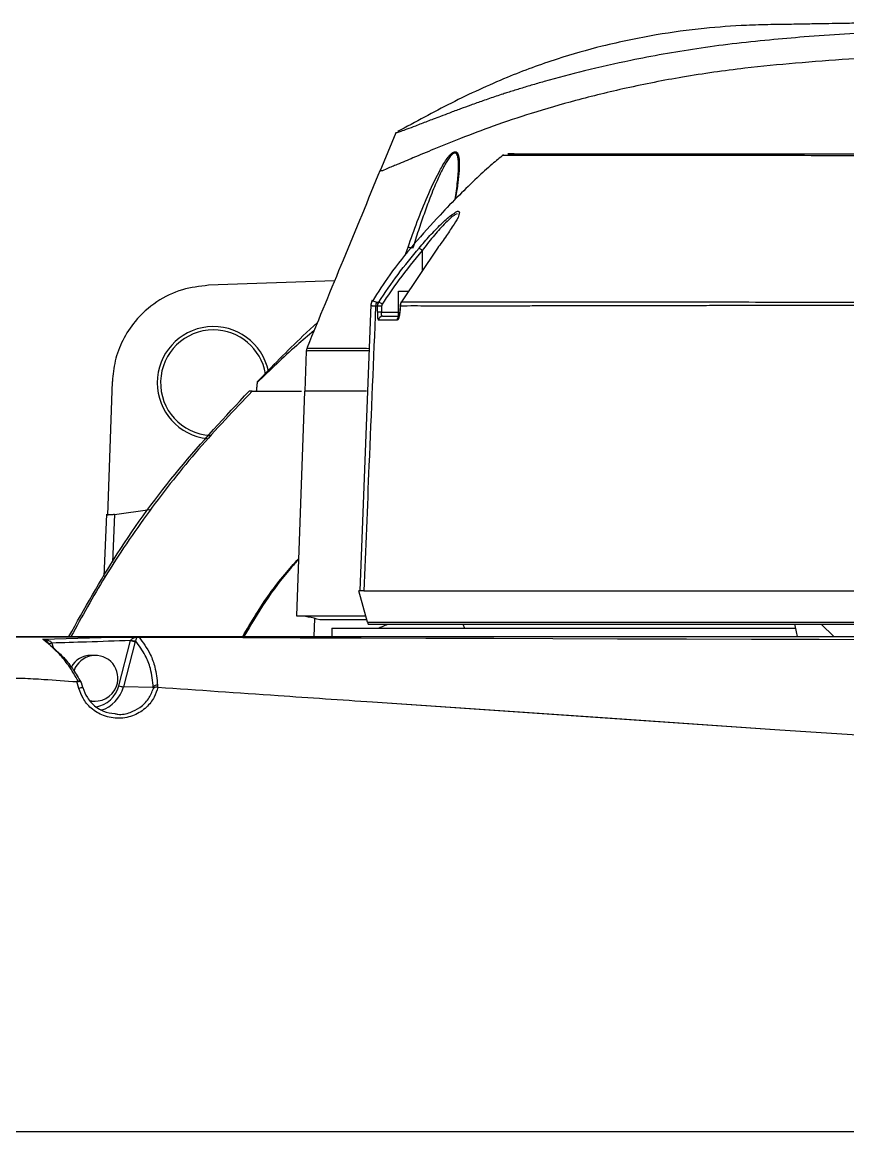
# Model space of a CAD drawing. Header units: millimetres. Extents: x -356 to 237, y 0 to 365.
# Drawn here: x 160.19 to 164.1, y 249.57 to 254.82 of the extents above; entities that cross this region are included whole.
import ezdxf

# ---------------------------------------------------------------- set-up
doc = ezdxf.new("R2010")
doc.units = ezdxf.units.MM

msp = doc.modelspace()

# ---------------------------------------------------------------- linework, layer by layer
at = {"color": 7, "linetype": 'Continuous', "lineweight": 25}
for p, q in [((161.9578, 254.2931), (161.8822, 254.1099)), ((163.4529, 254.1885), (163.3344, 254.1871)), ((162.1557, 253.7467), (161.9853, 253.493)), ((162.0035, 253.7137), (162.0163, 253.7512)), ((162.083, 253.7354), (162.083, 253.6384)), ((161.6685, 253.5919), (161.072, 253.571)), ((161.9713, 253.4249), (161.9713, 253.543)), ((161.9713, 253.543), (162.0178, 253.543)), ((161.8405, 253.4804), (161.7881, 252.1258)), ((161.8463, 253.5001), (161.8405, 253.4802)), ((161.849, 253.4952), (161.8471, 253.4963)), ((161.8904, 253.4439), (161.9713, 253.4439)), ((161.5875, 253.3956), (161.519, 253.3321)), ((161.9643, 253.406), (161.8767, 253.406)), ((161.8961, 253.4249), (161.9713, 253.4249)), ((161.5372, 253.2738), (161.5343, 253.2602)), ((161.5343, 253.2602), (161.5277, 253.0706)), ((160.5951, 252.4843), (160.6173, 253.1163)), ((161.2792, 253.0706), (161.2639, 253.0706)), ((161.2792, 253.0706), (161.2979, 253.0706)), ((161.2979, 253.0706), (161.5124, 253.0706)), ((161.5262, 253.0706), (161.489, 252.0074)), ((161.8191, 253.0706), (161.5262, 253.0706)), ((160.5894, 252.4883), (160.5775, 252.1932)), ((160.6266, 252.4866), (160.6175, 252.2614)), ((160.6266, 252.4866), (160.794, 252.5108)), ((161.807, 252.1257), (161.7842, 252.1257)), ((161.8238, 251.9777), (161.7842, 252.1257)), ((161.807, 252.1257), (164.3531, 252.1257)), ((161.5724, 251.9092), (161.5757, 251.9946)), ((161.8211, 251.9879), (161.5985, 251.9879)), ((161.8238, 251.9777), (167.4534, 251.9777)), ((161.8278, 251.9682), (167.4495, 251.9682)), ((164.0317, 251.9092), (163.9719, 251.9682)), ((159.9814, 251.9092), (160.6191, 251.907)), ((159.9814, 251.9092), (166.3472, 251.9092)), ((160.2886, 251.897), (160.6191, 251.907)), ((160.6191, 251.907), (160.7238, 251.9069)), ((161.6564, 251.9485), (161.6564, 251.9092)), ((161.6564, 251.9485), (163.8506, 251.9485)), ((160.3305, 251.8799), (160.3311, 251.8787)), ((160.3311, 251.8787), (160.3368, 251.857)), ((160.6472, 251.6766), (160.7037, 251.8904)), ((160.7258, 251.8853), (160.6693, 251.6715)), ((160.5363, 251.8206), (160.5158, 251.8206)), ((160.4583, 251.664), (160.4494, 251.6961)), ((160.4772, 251.6685), (160.4712, 251.6904)), ((160.4772, 251.6685), (160.477, 251.6684)), ((160.8108, 251.6681), (160.6693, 251.6715)), ((160.5158, 251.604), (160.5363, 251.604)), ((161.8488, 251.6002), (163.7515, 251.4702)), ((163.7515, 251.4702), (164.1669, 251.4423)), ((164.1662, 249.5666), (157.1583, 249.5666))]:
    msp.add_line(p, q, dxfattribs=at)
at = {"color": 7, "linetype": 'Continuous', "lineweight": 25, "flags": 128}
for points in [[(161.984, 253.4922), (161.9844, 253.4927), (161.9853, 253.493)], [(161.8714, 253.444), (161.8719, 253.46), (161.8724, 253.4726)], [(161.9781, 253.444), (161.9773, 253.4441), (161.9771, 253.4441), (161.9774, 253.4442)], [(161.9794, 253.4731), (161.9787, 253.4568), (161.9781, 253.444)], [(161.9794, 253.4731), (161.9786, 253.4732), (161.9784, 253.4733)], [(162.2763, 251.9682), (162.2835, 251.9499), (162.284, 251.9485)], [(160.7433, 251.9066), (160.9803, 251.9059), (161.2345, 251.905), (161.5058, 251.9042), (161.7943, 251.9032), (162.1, 251.9023), (162.4229, 251.9012), (162.7023, 251.9003), (163.0076, 251.8994), (163.3339, 251.8983), (163.6423, 251.8974), (163.9624, 251.8964), (164.2693, 251.8955)], [(161.8488, 251.6002), (162.9143, 251.5274), (163.7515, 251.4702)]]:
    msp.add_lwpolyline(points, dxfattribs=at)
at = {"color": 7, "linetype": 'Continuous', "lineweight": 25}
for centre, radius, start, end in [((162.0027, 253.6676), 0.0847, 70.9137, 80.7442), ((161.7911, 253.3937), 0.4494, 49.4907, 51.8821), ((161.9025, 253.4711), 0.0397, 148.5921, 177.8345), ((161.713, 253.1996), 0.3357, 57.3094, 60.5178), ((161.8802, 253.2484), 0.1958, 87.0039, 92.5719), ((161.8811, 253.2773), 0.1955, 87.0012, 92.5744), ((161.0953, 253.11), 0.2658, 11.8615, 179.9992), ((161.8962, 253.4054), 0.0195, 90.4271, 178.2667), ((161.984, 253.4055), 0.0197, 118.5121, 178.5086), ((161.0953, 253.11), 0.25, 89.9991, 266.3004), ((161.0953, 253.11), 0.25, 9.7964, 89.9994), ((161.0953, 253.1099), 0.2657, 179.9982, 263.7185), ((161.4756, 251.614), 0.3936, 71.8039, 88.042), ((161.8615, 251.9878), 0.039, 194.932, 210.0703), ((160.2589, 252.1272), 0.2575, 282.5808, 286.1436), ((160.3507, 251.7896), 0.0913, 102.4348, 112.6825), ((160.7569, 252.0708), 0.1881, 253.562, 260.4719), ((160.7239, 251.949), 0.0596, 251.3607, 272.821), ((160.5161, 251.7143), 0.1063, 90.1455, 151.9274), ((160.5367, 251.7133), 0.1068, 339.1752, 160.2572), ((160.4978, 251.5413), 0.1289, 99.1807, 107.8622), ((160.5362, 251.7104), 0.1063, 255.5836, 340.7017), ((160.5149, 251.7108), 0.1367, 279.9287, 345.5166), ((160.5179, 251.7106), 0.1564, 286.8769, 345.4955), ((160.7004, 251.8565), 0.1876, 253.5494, 260.4738)]:
    msp.add_arc(centre, radius, start, end, dxfattribs=at)
for points, knots in [([(164.6386, 254.8158), (164.5668, 254.8155), (164.4375, 254.8151), (164.2702, 254.813), (164.1472, 254.811), (164.0608, 254.8095), (163.9878, 254.8083), (163.9136, 254.807), (163.8273, 254.8055), (163.7274, 254.8042), (163.5893, 254.8007), (163.4082, 254.7873), (163.18, 254.7566), (162.9476, 254.7081), (162.7118, 254.6408), (162.4723, 254.5528), (162.2206, 254.4364), (162.0514, 254.344), (161.9671, 254.2979)], [0, 0, 0, 0, 0.077966, 0.14036, 0.18156, 0.211508, 0.234188, 0.2608, 0.292025, 0.327849, 0.369295, 0.441965, 0.524789, 0.619107, 0.699337, 0.790748, 0.89579, 1, 1, 1, 1]), ([(164.6386, 254.7779), (164.5826, 254.7776), (164.4646, 254.7769), (164.279, 254.7709), (164.0857, 254.7607), (163.8996, 254.747), (163.7223, 254.7314), (163.5529, 254.7142), (163.3851, 254.6914), (163.2253, 254.6652), (163.0477, 254.631), (162.8595, 254.5886), (162.713, 254.5499), (162.6296, 254.5261), (162.6, 254.5174), (162.571, 254.5088), (162.5428, 254.5002), (162.5154, 254.4916), (162.4898, 254.4835), (162.4625, 254.4748), (162.4231, 254.4619), (162.3723, 254.4445), (162.316, 254.4245), (162.2634, 254.4051), (162.2156, 254.3873), (162.1727, 254.3711), (162.1375, 254.3577), (162.098, 254.3426), (162.0561, 254.3266), (162.0145, 254.3103), (161.9851, 254.3003), (161.968, 254.293), (161.9597, 254.2922), (161.9577, 254.292)], [0, 0, 0, 0, 0.0612745, 0.1290113, 0.2031389, 0.2729444, 0.3330269, 0.3977975, 0.4591709, 0.5181321, 0.5749394, 0.6569806, 0.7290239, 0.740563, 0.7518358, 0.7628451, 0.7735867, 0.7840673, 0.7942892, 0.8029301, 0.8154672, 0.8395705, 0.8616968, 0.8807547, 0.9009061, 0.9175076, 0.9308857, 0.94204, 0.9638452, 0.9799428, 0.9908339, 0.9978838, 1, 1, 1, 1]), ([(164.6386, 254.6583), (164.5472, 254.6574), (164.3682, 254.6555), (164.1053, 254.6419), (163.8539, 254.6227), (163.5913, 254.5976), (163.3236, 254.5597), (163.0565, 254.5072), (162.8178, 254.4491), (162.6079, 254.3882), (162.4266, 254.3275), (162.2735, 254.2694), (162.1477, 254.2183), (162.0479, 254.1775), (161.9739, 254.1447), (161.9232, 254.127), (161.897, 254.112), (161.8861, 254.1121), (161.8846, 254.1121)], [0, 0, 0, 0, 0.096895, 0.189729, 0.278921, 0.364104, 0.469256, 0.565394, 0.65247, 0.729506, 0.796988, 0.85505, 0.902997, 0.940924, 0.969376, 0.988429, 0.998494, 1, 1, 1, 1]), ([(162.4682, 254.1886), (162.4502, 254.174), (162.4071, 254.1393), (162.3378, 254.0752), (162.2553, 253.9952), (162.1547, 253.8911), (162.0435, 253.7662), (161.9338, 253.6319), (161.874, 253.538), (161.8474, 253.4961)], [0, 0, 0, 0, 0.074272, 0.177648, 0.303142, 0.443751, 0.642823, 0.840427, 1, 1, 1, 1]), ([(162.0163, 253.7512), (162.0305, 253.7917), (162.059, 253.8725), (162.1071, 253.9915), (162.1515, 254.0877), (162.1873, 254.1511), (162.2094, 254.1819), (162.2236, 254.197), (162.2357, 254.2033), (162.2442, 254.2028), (162.2501, 254.197), (162.2587, 254.1774), (162.2594, 254.1387), (162.2561, 254.0851), (162.2493, 254.0301), (162.2424, 253.9941), (162.2392, 253.9775)], [0, 0, 0, 0, 0.172846, 0.345102, 0.516839, 0.599377, 0.637601, 0.669725, 0.681839, 0.6915, 0.701485, 0.713524, 0.777332, 0.852538, 0.931752, 1, 1, 1, 1]), ([(162.2554, 254.1307), (162.2554, 254.131), (162.2559, 254.1409), (162.2552, 254.1576), (162.2528, 254.1775), (162.2486, 254.1897), (162.2431, 254.1964), (162.235, 254.1972), (162.2256, 254.1915), (162.2144, 254.1794), (162.2029, 254.1625), (162.1912, 254.1428), (162.18, 254.1216), (162.1671, 254.0954), (162.1526, 254.0635), (162.1364, 254.0251), (162.1156, 253.9729), (162.0915, 253.9075), (162.0642, 253.8282), (162.0471, 253.7734), (162.0382, 253.7449)], [0, 0, 0, 0, 0.00169, 0.051812, 0.087781, 0.106196, 0.119162, 0.130523, 0.145402, 0.174549, 0.216763, 0.252481, 0.294315, 0.342291, 0.405439, 0.478208, 0.56057, 0.69955, 0.843506, 1, 1, 1, 1]), ([(162.4633, 254.1844), (162.463, 254.1844), (162.4622, 254.1844), (162.4631, 254.1844), (162.4637, 254.1844)], [0, 0, 0, 0, 0.380076, 1, 1, 1, 1]), ([(164.6386, 254.1817), (164.5496, 254.1821), (164.374, 254.1828), (164.1146, 254.1838), (163.8646, 254.1845), (163.6271, 254.185), (163.4053, 254.1854), (163.2019, 254.1856), (163.0193, 254.1856), (162.8599, 254.1856), (162.7259, 254.1854), (162.6189, 254.1852), (162.5404, 254.1849), (162.4917, 254.1848), (162.4693, 254.1845), (162.4633, 254.1844)], [0, 0, 0, 0, 0.1228285, 0.2420841, 0.3577968, 0.4675936, 0.5695631, 0.6637441, 0.748113, 0.8213712, 0.8834796, 0.9329154, 0.9690139, 0.9917019, 1, 1, 1, 1]), ([(162.518, 254.1926), (162.5095, 254.1926), (162.5006, 254.1926), (162.478, 254.1926), (162.5652, 254.1926), (162.6062, 254.1926), (162.7372, 254.1926), (162.8794, 254.1926), (163.064, 254.1926), (163.2748, 254.1926), (163.513, 254.1926), (163.7732, 254.1926), (164.0511, 254.1926), (164.3425, 254.1926), (164.5403, 254.1926), (164.6408, 254.1926)], [0, 0, 0, 0, 0.011882, 0.01246, 0.030004, 0.065267, 0.117751, 0.186928, 0.270657, 0.368782, 0.478583, 0.598429, 0.727476, 0.861502, 1, 1, 1, 1]), ([(161.8849, 254.1164), (161.8263, 253.9745), (161.7109, 253.6948), (161.5956, 253.4152), (161.5388, 253.2774)], [0, 0, 0, 0, 0.507473, 1, 1, 1, 1]), ([(162.2389, 253.9772), (162.2411, 253.9906), (162.2455, 254.0189), (162.2506, 254.06), (162.2542, 254.0977), (162.255, 254.1205), (162.2554, 254.1307)], [0, 0, 0, 0, 0.264745, 0.556609, 0.803641, 1, 1, 1, 1]), ([(162.0685, 253.7473), (162.0855, 253.7671), (162.1189, 253.806), (162.1697, 253.8574), (162.2099, 253.8964), (162.2377, 253.9138), (162.2511, 253.9244), (162.2602, 253.9183), (162.259, 253.9149), (162.2587, 253.9139)], [0, 0, 0, 0, 0.293741, 0.576523, 0.819954, 0.908794, 0.962162, 0.988318, 1, 1, 1, 1]), ([(162.2483, 253.9085), (162.2435, 253.9065), (162.2308, 253.9013), (162.2114, 253.883), (162.1773, 253.8504), (162.1332, 253.8001), (162.1, 253.7573), (162.083, 253.7354)], [0, 0, 0, 0, 0.064161, 0.170871, 0.325549, 0.654938, 1, 1, 1, 1]), ([(162.2587, 253.9139), (162.2581, 253.9105), (162.2547, 253.8911), (162.2306, 253.8559), (162.1977, 253.8036), (162.1702, 253.7664), (162.1557, 253.7467)], [0, 0, 0, 0, 0.05232, 0.298441, 0.628721, 1, 1, 1, 1]), ([(161.8782, 253.4919), (161.9079, 253.5361), (161.9671, 253.6244), (162.0347, 253.7064), (162.0685, 253.7473)], [0, 0, 0, 0, 0.501015, 1, 1, 1, 1]), ([(162.083, 253.7354), (162.0455, 253.6898), (161.9784, 253.6085), (161.92, 253.5208), (161.8943, 253.4822)], [0, 0, 0, 0, 0.559938, 1, 1, 1, 1]), ([(161.072, 253.571), (161.0302, 253.5663), (160.9438, 253.5565), (160.8227, 253.4969), (160.7273, 253.4116), (160.6638, 253.3132), (160.6268, 253.2159), (160.6204, 253.1489), (160.6173, 253.1163)], [0, 0, 0, 0, 0.1776564, 0.3674424, 0.5625873, 0.7146952, 0.8614908, 1, 1, 1, 1]), ([(161.8471, 253.4963), (161.847, 253.4963), (161.8403, 253.5), (161.8546, 253.4958), (161.8686, 253.4918)], [0, 0, 0, 0, 0.014676, 1, 1, 1, 1]), ([(161.8628, 253.4726), (161.8559, 253.4718), (161.8464, 253.4706), (161.8425, 253.4783), (161.8414, 253.4804)], [0, 0, 0, 0, 0.730491, 1, 1, 1, 1]), ([(161.8686, 253.4918), (161.8703, 253.4918), (161.8736, 253.4918), (161.8768, 253.4919), (161.8782, 253.4919)], [0, 0, 0, 0, 0.5419841, 1, 1, 1, 1]), ([(161.8724, 253.4726), (161.8727, 253.476), (161.8734, 253.4828), (161.8766, 253.4888), (161.8782, 253.4919)], [0, 0, 0, 0, 0.499004, 1, 1, 1, 1]), ([(161.8943, 253.4822), (161.8934, 253.4805), (161.8918, 253.4774), (161.8915, 253.474), (161.8914, 253.4725)], [0, 0, 0, 0, 0.559342, 1, 1, 1, 1]), ([(161.984, 253.4922), (161.9825, 253.4892), (161.9795, 253.4833), (161.9788, 253.4766), (161.9784, 253.4733)], [0, 0, 0, 0, 0.497769, 1, 1, 1, 1]), ([(161.9853, 253.493), (161.9837, 253.4899), (161.9805, 253.4837), (161.9798, 253.4767), (161.9794, 253.4731)], [0, 0, 0, 0, 0.495777, 1, 1, 1, 1]), ([(161.9853, 253.493), (162.0182, 253.4932), (162.0925, 253.4934), (162.2156, 253.4932), (162.3615, 253.493), (162.5291, 253.4931), (162.7171, 253.493), (162.9233, 253.4925), (163.1456, 253.4925), (163.3825, 253.4925), (163.6316, 253.4922), (163.8901, 253.4916), (164.1558, 253.4911), (164.3352, 253.4908), (164.426, 253.4907)], [0, 0, 0, 0, 0.040474, 0.091306, 0.151244, 0.219882, 0.297292, 0.382267, 0.473357, 0.570555, 0.673452, 0.779518, 0.888369, 1, 1, 1, 1]), ([(161.8628, 253.4726), (161.8523, 253.2212), (161.8336, 252.7722), (161.8151, 252.3233), (161.807, 252.1257)], [0, 0, 0, 0, 0.559993, 1, 1, 1, 1]), ([(161.8724, 253.4726), (161.8705, 253.4726), (161.8673, 253.4726), (161.8642, 253.4726), (161.8628, 253.4726)], [0, 0, 0, 0, 0.57874, 1, 1, 1, 1]), ([(161.8714, 253.444), (161.8713, 253.439), (161.8711, 253.43), (161.8723, 253.4185), (161.8729, 253.4098), (161.8758, 253.4069), (161.8767, 253.406)], [0, 0, 0, 0, 0.3761161, 0.6918505, 0.9035131, 1, 1, 1, 1]), ([(161.8961, 253.4249), (161.895, 253.4254), (161.8927, 253.4264), (161.8915, 253.43), (161.8908, 253.4334), (161.8904, 253.4367), (161.8902, 253.4402), (161.8904, 253.4427), (161.8904, 253.4439)], [0, 0, 0, 0, 0.153694, 0.353457, 0.495376, 0.653637, 0.823831, 1, 1, 1, 1]), ([(161.8914, 253.4725), (161.8912, 253.4672), (161.8909, 253.4576), (161.8906, 253.4481), (161.8904, 253.4439)], [0, 0, 0, 0, 0.559952, 1, 1, 1, 1]), ([(161.9643, 253.406), (161.9661, 253.4069), (161.9713, 253.4097), (161.9743, 253.4198), (161.9772, 253.4313), (161.9778, 253.4396), (161.9781, 253.444)], [0, 0, 0, 0, 0.140116, 0.410624, 0.688018, 1, 1, 1, 1]), ([(161.9771, 253.4441), (161.9769, 253.4417), (161.9767, 253.4372), (161.9757, 253.4314), (161.9751, 253.4271), (161.9742, 253.4245), (161.9744, 253.4233), (161.9744, 253.4229)], [0, 0, 0, 0, 0.341579, 0.622479, 0.82696, 0.950351, 1, 1, 1, 1]), ([(161.9787, 253.4733), (161.9785, 253.4689), (161.978, 253.4592), (161.9776, 253.4495), (161.9774, 253.4442)], [0, 0, 0, 0, 0.452219, 1, 1, 1, 1]), ([(164.4257, 253.4767), (164.3733, 253.4766), (164.2716, 253.4764), (164.1239, 253.4761), (163.986, 253.4758), (163.8578, 253.4756), (163.7393, 253.4754), (163.6363, 253.4752), (163.5387, 253.475), (163.4369, 253.4748), (163.3191, 253.4745), (163.1985, 253.4741), (163.0876, 253.4738), (162.9951, 253.4736), (162.9091, 253.4734), (162.8244, 253.4733), (162.7363, 253.4733), (162.648, 253.4732), (162.5566, 253.4732), (162.4754, 253.473), (162.4056, 253.4728), (162.338, 253.4728), (162.261, 253.4729), (162.1809, 253.473), (162.11, 253.4732), (162.0446, 253.4732), (162.0015, 253.4732), (161.9794, 253.4731)], [0, 0, 0, 0, 0.064286, 0.124681, 0.181097, 0.233503, 0.281907, 0.326351, 0.359826, 0.401615, 0.45117, 0.504286, 0.549559, 0.587185, 0.617644, 0.655001, 0.69105, 0.725721, 0.763324, 0.803095, 0.825377, 0.848821, 0.885994, 0.919814, 0.947107, 0.972903, 1, 1, 1, 1]), ([(161.5712, 253.3561), (161.5437, 253.3331), (161.4508, 253.2554), (161.3638, 253.1709), (161.3025, 253.1115)], [0, 0, 0, 0, 0.295584, 1, 1, 1, 1]), ([(161.519, 253.3321), (161.4819, 253.296), (161.4086, 253.2247), (161.3378, 253.1511), (161.3028, 253.1149)], [0, 0, 0, 0, 0.507149, 1, 1, 1, 1]), ([(161.541, 253.2739), (161.5404, 253.2739), (161.5295, 253.2737), (161.598, 253.2741), (161.6318, 253.2741), (161.7334, 253.2737), (161.7984, 253.2731), (161.8325, 253.2729)], [0, 0, 0, 0, 0.006267, 0.103594, 0.317332, 0.641758, 1, 1, 1, 1]), ([(161.832, 253.2612), (161.807, 253.2612), (161.7586, 253.2613), (161.7051, 253.2613), (161.6721, 253.2613), (161.6585, 253.2613), (161.6461, 253.2612), (161.6348, 253.2612), (161.6245, 253.2612), (161.6035, 253.261), (161.5779, 253.2608), (161.5519, 253.2605), (161.5395, 253.2604), (161.5351, 253.2602), (161.5343, 253.2602)], [0, 0, 0, 0, 0.251745, 0.488356, 0.538453, 0.584199, 0.625846, 0.663711, 0.697981, 0.728973, 0.875516, 0.955916, 0.991483, 1, 1, 1, 1]), ([(161.3028, 253.1149), (161.3028, 253.1142), (161.3026, 253.1131), (161.3025, 253.112), (161.3025, 253.1115)], [0, 0, 0, 0, 0.558207, 1, 1, 1, 1]), ([(160.411, 251.9092), (160.485, 252.0412), (160.6399, 252.3177), (160.9258, 252.7077), (161.1514, 252.9497), (161.2642, 253.0706)], [0, 0, 0, 0, 0.313825, 0.657269, 1, 1, 1, 1]), ([(161.2792, 253.0706), (161.1929, 252.9802), (161.0204, 252.7996), (160.7888, 252.504), (160.5858, 252.2084), (160.4733, 252.0038), (160.4213, 251.9092)], [0, 0, 0, 0, 0.2584883, 0.5168593, 0.7765901, 1, 1, 1, 1]), ([(161.3025, 253.1115), (161.3017, 253.1046), (161.3001, 253.091), (161.2986, 253.0774), (161.2979, 253.0706)], [0, 0, 0, 0, 0.500378, 1, 1, 1, 1]), ([(160.6266, 252.4866), (160.6239, 252.4864), (160.6188, 252.486), (160.6097, 252.4853), (160.6007, 252.4847), (160.5935, 252.4842), (160.5902, 252.484), (160.5894, 252.4839), (160.5893, 252.4839)], [0, 0, 0, 0, 0.212862, 0.410538, 0.734441, 0.940036, 0.991178, 1, 1, 1, 1]), ([(161.2338, 251.9092), (161.254, 251.944), (161.3134, 252.0465), (161.4015, 252.1708), (161.4762, 252.2533), (161.4985, 252.2778)], [0, 0, 0, 0, 0.265875, 0.781387, 1, 1, 1, 1]), ([(161.4984, 252.2746), (161.4854, 252.2604), (161.4284, 252.198), (161.3389, 252.0775), (161.2728, 251.9652), (161.2399, 251.9092)], [0, 0, 0, 0, 0.128574, 0.565293, 1, 1, 1, 1]), ([(161.489, 252.0074), (161.489, 252.0074), (161.489, 252.0074), (161.489, 252.0074), (161.4891, 252.0074)], [0, 0, 0, 0, 0.326632, 1, 1, 1, 1]), ([(161.4891, 252.0074), (161.497, 252.0073), (161.5266, 252.0073), (161.5894, 252.0073), (161.6872, 252.0072), (161.7666, 252.0072), (161.8128, 252.0072), (161.816, 252.0072)], [0, 0, 0, 0, 0.0730777, 0.2712917, 0.5765521, 0.9708551, 1, 1, 1, 1]), ([(161.8744, 251.9485), (161.8813, 251.9516), (161.8967, 251.9585), (161.9123, 251.9648), (161.9209, 251.9682)], [0, 0, 0, 0, 0.451999, 1, 1, 1, 1]), ([(163.8591, 251.9092), (163.8574, 251.9194), (163.8542, 251.9393), (163.849, 251.9588), (163.8466, 251.9682)], [0, 0, 0, 0, 0.513921, 1, 1, 1, 1]), ([(160.7048, 251.8925), (160.7058, 251.8941), (160.708, 251.8973), (160.7143, 251.9025), (160.72, 251.9051), (160.7238, 251.9069)], [0, 0, 0, 0, 0.230769, 0.479386, 1, 1, 1, 1]), ([(160.7238, 251.9069), (160.7251, 251.9069), (160.7274, 251.9069), (160.7305, 251.9069), (160.733, 251.9068), (160.7344, 251.9068), (160.735, 251.9068)], [0, 0, 0, 0, 0.337499, 0.617221, 0.837488, 1, 1, 1, 1]), ([(160.735, 251.9068), (160.7333, 251.9044), (160.7306, 251.9007), (160.7281, 251.8947), (160.7272, 251.8913), (160.7268, 251.8895)], [0, 0, 0, 0, 0.450012, 0.715071, 1, 1, 1, 1]), ([(160.735, 251.9068), (160.7365, 251.9068), (160.7386, 251.9067), (160.7411, 251.9067), (160.7424, 251.9066), (160.743, 251.9066), (160.7433, 251.9066)], [0, 0, 0, 0, 0.523774, 0.768664, 0.886025, 1, 1, 1, 1]), ([(160.7433, 251.9066), (160.7526, 251.8939), (160.7719, 251.8674), (160.8002, 251.8216), (160.8228, 251.7583), (160.8277, 251.7088), (160.8306, 251.6802)], [0, 0, 0, 0, 0.191768, 0.397871, 0.651608, 1, 1, 1, 1]), ([(160.4565, 251.6963), (160.4414, 251.7226), (160.415, 251.7684), (160.3703, 251.824), (160.3281, 251.8634), (160.3014, 251.8861), (160.2886, 251.897)], [0, 0, 0, 0, 0.344206, 0.601208, 0.808284, 1, 1, 1, 1]), ([(160.3151, 251.8761), (160.3145, 251.8774), (160.3134, 251.8802), (160.3099, 251.8851), (160.3024, 251.8922), (160.294, 251.8951), (160.2886, 251.897)], [0, 0, 0, 0, 0.126562, 0.256003, 0.512551, 1, 1, 1, 1]), ([(160.2886, 251.897), (160.297, 251.896), (160.3092, 251.8946), (160.322, 251.8885), (160.3277, 251.884), (160.3296, 251.8813), (160.3305, 251.8799)], [0, 0, 0, 0, 0.536799, 0.785865, 0.898804, 1, 1, 1, 1]), ([(160.3151, 251.8761), (160.3285, 251.8645), (160.357, 251.8401), (160.3975, 251.7998), (160.4351, 251.7504), (160.4564, 251.714), (160.4678, 251.6946)], [0, 0, 0, 0, 0.222768, 0.471266, 0.716449, 1, 1, 1, 1]), ([(160.7037, 251.8904), (160.6341, 251.8881), (160.5099, 251.8839), (160.3857, 251.8803), (160.3311, 251.8787)], [0, 0, 0, 0, 0.5599957, 1, 1, 1, 1]), ([(160.7037, 251.8904), (160.7039, 251.8908), (160.7043, 251.8915), (160.7046, 251.8922), (160.7048, 251.8925)], [0, 0, 0, 0, 0.562968, 1, 1, 1, 1]), ([(160.7268, 251.8895), (160.7266, 251.8887), (160.7263, 251.8873), (160.7259, 251.8859), (160.7258, 251.8853)], [0, 0, 0, 0, 0.559713, 1, 1, 1, 1]), ([(160.8108, 251.6681), (160.8078, 251.6987), (160.8027, 251.751), (160.7726, 251.8265), (160.7433, 251.8668), (160.7268, 251.8895)], [0, 0, 0, 0, 0.380774, 0.652521, 1, 1, 1, 1]), ([(160.0922, 251.712), (160.1256, 251.7125), (160.1924, 251.7136), (160.3114, 251.7059), (160.397, 251.6998), (160.4494, 251.6961)], [0, 0, 0, 0, 0.2800567, 0.5599383, 1, 1, 1, 1]), ([(160.4494, 251.6961), (160.4506, 251.6961), (160.453, 251.696), (160.4554, 251.6962), (160.4565, 251.6963)], [0, 0, 0, 0, 0.521029, 1, 1, 1, 1]), ([(160.4714, 251.6888), (160.4711, 251.6902), (160.4706, 251.6927), (160.467, 251.6955), (160.4622, 251.6967), (160.4585, 251.6964), (160.4565, 251.6963)], [0, 0, 0, 0, 0.224919, 0.404441, 0.68672, 1, 1, 1, 1]), ([(160.8326, 251.6697), (160.8275, 251.6536), (160.8163, 251.6183), (160.7784, 251.5706), (160.721, 251.5331), (160.6486, 251.5181), (160.5757, 251.5309), (160.5168, 251.5666), (160.4768, 251.6131), (160.4641, 251.648), (160.4583, 251.664)], [0, 0, 0, 0, 0.099702, 0.217863, 0.35296, 0.498801, 0.645012, 0.780911, 0.899846, 1, 1, 1, 1]), ([(160.477, 251.6684), (160.4833, 251.6518), (160.4965, 251.6168), (160.5334, 251.5794), (160.5781, 251.5517), (160.6103, 251.5474), (160.6283, 251.545)], [0, 0, 0, 0, 0.252889, 0.536356, 0.740895, 1, 1, 1, 1]), ([(160.6283, 251.545), (160.6332, 251.5438), (160.6573, 251.5378), (160.7003, 251.5483), (160.7505, 251.5729), (160.7905, 251.6123), (160.8045, 251.6469), (160.8112, 251.6638)], [0, 0, 0, 0, 0.062626, 0.313099, 0.531366, 0.771902, 1, 1, 1, 1]), ([(160.8306, 251.6802), (160.8282, 251.6801), (160.8235, 251.6798), (160.8175, 251.6768), (160.813, 251.6727), (160.8115, 251.6696), (160.8108, 251.6681)], [0, 0, 0, 0, 0.284263, 0.578052, 0.798863, 1, 1, 1, 1]), ([(160.8112, 251.6638), (160.8112, 251.6646), (160.811, 251.666), (160.8109, 251.6675), (160.8108, 251.6681)], [0, 0, 0, 0, 0.561292, 1, 1, 1, 1]), ([(160.831, 251.6699), (160.8288, 251.67), (160.8246, 251.6702), (160.8189, 251.6691), (160.8142, 251.6671), (160.8122, 251.6648), (160.8112, 251.6638)], [0, 0, 0, 0, 0.309125, 0.582722, 0.805855, 1, 1, 1, 1]), ([(160.8306, 251.6802), (160.8307, 251.6783), (160.831, 251.6748), (160.831, 251.6714), (160.831, 251.6699)], [0, 0, 0, 0, 0.557994, 1, 1, 1, 1]), ([(160.831, 251.6699), (160.8313, 251.6698), (160.8319, 251.6698), (160.8324, 251.6697), (160.8326, 251.6697)], [0, 0, 0, 0, 0.557358, 1, 1, 1, 1]), ([(160.8326, 251.6697), (161.0223, 251.6567), (161.361, 251.6335), (161.6998, 251.6103), (161.8488, 251.6002)], [0, 0, 0, 0, 0.559998, 1, 1, 1, 1])]:
    msp.add_open_spline(points, degree=3, knots=knots, dxfattribs=at)

doc.saveas('drawing.dxf')
